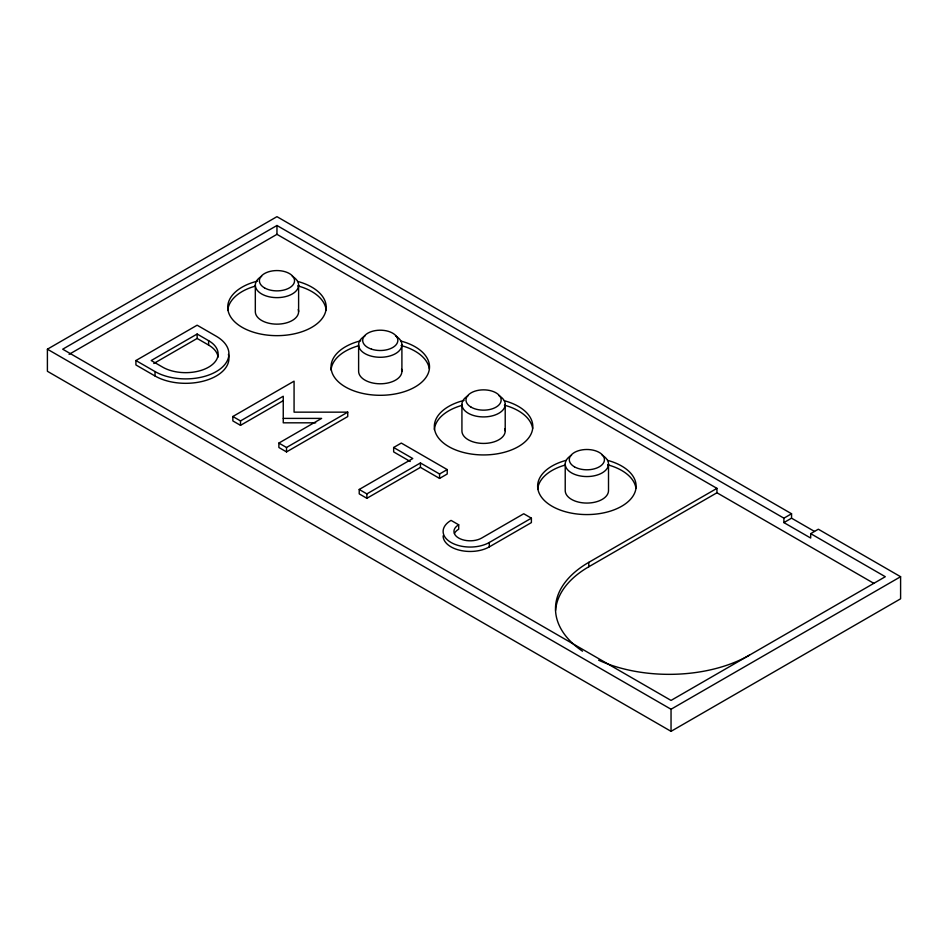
<?xml version="1.0" encoding="UTF-8"?>
<svg xmlns="http://www.w3.org/2000/svg" width="948" height="948" viewBox="0 0 948 948"><rect width="100%" height="100%" fill="white"/><g stroke="black" fill="none" stroke-linecap="round" stroke-linejoin="round"><path stroke-width="1.42" d="M810.694 533.641L885.302 576.716L671.042 700.418L62.698 349.196L276.958 225.494L783.901 518.177L783.901 522.597L810.694 538.061L810.694 533.641L818.337 529.221L900.6 576.716L900.6 598.804L671.042 731.335L47.4 371.284L47.4 349.196L276.958 216.665L791.556 513.757L791.556 518.177L814.51 531.437M69.085 354.351L276.958 234.334L716.949 488.362L716.949 492.77L873.819 583.34M135.919 360.536L197.137 325.2L216.263 336.244A43.288 24.992 0 0 1 216.263 371.58A43.288 24.992 0 0 1 155.045 371.58L135.919 360.536L135.919 364.956L155.045 376.001A43.288 24.992 0 0 0 205.313 380.598A43.288 24.992 0 0 0 228.409 354.422M197.137 334.028L151.218 360.536L162.701 367.172A32.469 18.747 0 0 0 208.607 367.172A32.469 18.747 0 0 0 208.607 340.664L197.137 334.028L197.137 338.448L153.777 363.487M283.251 400.66L240.508 425.344L232.853 420.924L232.853 416.504L294.07 381.167L294.07 412.155L347.738 412.155L347.738 416.563L286.521 451.912L278.878 447.492L278.878 443.072L321.621 418.4L283.251 418.4M232.853 416.504L240.508 420.924L283.251 396.24L283.251 422.82L315.708 422.82M278.878 443.072L286.521 447.492L347.738 412.155M393.657 447.492L401.3 443.072L447.219 469.58L447.219 474L439.564 478.42L420.438 467.376L366.876 498.293L359.221 493.884L359.221 489.464L412.783 458.536L393.657 447.492L393.657 451.912L410.235 461.486M359.221 489.464L366.876 493.884L420.438 462.956L439.564 474L447.219 469.58M531.39 518.177L523.734 513.757L481.655 538.061A16.235 9.373 0 0 1 458.702 538.061A16.235 9.373 0 0 1 458.702 524.801L451.047 520.393A27.054 15.618 0 0 0 451.047 542.481A27.054 15.618 0 0 0 489.298 542.481L531.39 518.177L531.39 522.597L489.298 546.889A27.054 15.618 0 0 1 459.816 550.278A27.054 15.618 0 0 1 443.119 535.845M582.499 651.193A113.63 65.602 0 0 1 588.779 562.354L716.949 488.362M555.611 610.322A113.63 65.602 0 0 1 588.779 566.774L716.949 492.77M783.901 518.177L791.556 513.757M783.901 522.597L791.556 518.177M47.4 349.196L671.042 709.246L900.6 576.716M197.137 338.448L208.607 345.072A32.469 18.747 0 0 1 218.052 357.112M671.042 709.246L671.042 731.335M608.509 464.058L608.509 490.566A21.638 12.49 0 0 1 586.871 503.068A21.638 12.49 0 0 1 565.221 490.566L565.221 464.058M588.779 562.354L588.779 566.774M505.213 404.417L505.213 430.925M489.298 542.481L489.298 546.889M461.925 404.417L461.925 430.925A21.638 12.49 0 0 0 485.459 443.38A21.638 12.49 0 0 0 504.881 428.757M458.702 524.801L458.702 529.221A16.235 9.373 0 0 0 454.495 533.428M439.564 474L439.564 478.42M420.438 462.956L420.438 467.376M401.905 344.776L401.905 371.284M366.876 493.884L366.876 498.293M358.617 344.776L358.617 371.284A21.638 12.49 0 0 0 382.151 383.739A21.638 12.49 0 0 0 401.573 369.116M298.608 285.135L298.608 311.643M286.521 447.492L286.521 451.912M276.958 225.494L276.958 234.334M255.32 285.135L255.32 311.643A21.638 12.49 0 0 0 278.854 324.098A21.638 12.49 0 0 0 298.276 309.475M240.508 420.924L240.508 425.344M208.607 340.664L208.607 345.072M155.045 371.58L155.045 376.001M749.477 655.127A113.63 65.602 0 0 1 598.638 660.199M297.779 281.461A49.237 28.428 0 0 1 315.281 325.081A49.237 28.428 0 0 1 237.747 324.417A49.237 28.428 0 0 1 257.453 281.129M401.087 341.102A49.237 28.428 0 0 1 418.589 384.722A49.237 28.428 0 0 1 341.055 384.059A49.237 28.428 0 0 1 360.761 340.77M504.383 400.743A49.237 28.428 0 0 1 521.886 444.363A49.237 28.428 0 0 1 444.351 443.7A49.237 28.428 0 0 1 464.058 400.411M607.692 460.384A49.237 28.428 0 0 1 625.49 503.779A49.237 28.428 0 0 1 548.252 503.779A49.237 28.428 0 0 1 566.051 460.384M395.565 335.947A21.638 12.49 0 0 1 395.565 353.616A21.638 12.49 0 0 1 364.956 353.616A21.638 12.49 0 0 1 364.956 335.947M292.268 276.306A21.638 12.49 0 0 1 292.268 293.975A21.638 12.49 0 0 1 261.66 293.975A21.638 12.49 0 0 1 261.66 276.306M498.873 395.589A21.638 12.49 0 0 1 498.873 413.257A21.638 12.49 0 0 1 468.265 413.257A21.638 12.49 0 0 1 468.265 395.589M602.17 455.23A21.638 12.49 0 0 1 602.17 472.898A21.638 12.49 0 0 1 571.561 472.898A21.638 12.49 0 0 1 571.561 455.23M227.769 310.411A49.237 28.428 0 0 1 254.846 286.249M297.779 285.881A49.237 28.428 0 0 1 326.148 310.411M331.065 370.052A49.237 28.428 0 0 1 358.154 345.89M401.087 345.522A49.237 28.428 0 0 1 429.314 368.819M434.374 429.693A49.237 28.428 0 0 1 461.451 405.531M504.383 405.163A49.237 28.428 0 0 1 532.622 428.46M537.67 489.334A49.237 28.428 0 0 1 564.759 465.172M607.692 464.804A49.237 28.428 0 0 1 635.918 488.101M264.528 287.896A17.585 10.155 0 0 0 293.951 283.345A17.585 10.155 0 0 0 272.408 270.915A17.585 10.155 0 0 0 264.528 287.896M371.474 349.148A17.585 10.155 0 0 0 397.852 340.356A17.585 10.155 0 0 0 371.474 331.563A17.585 10.155 0 0 0 371.474 349.148M471.132 407.178A17.585 10.155 0 0 0 500.556 402.627A17.585 10.155 0 0 0 479.013 390.197A17.585 10.155 0 0 0 471.132 407.178M574.429 466.819A17.585 10.155 0 0 0 603.852 462.269A17.585 10.155 0 0 0 582.321 449.838A17.585 10.155 0 0 0 574.429 466.819"/></g></svg>
